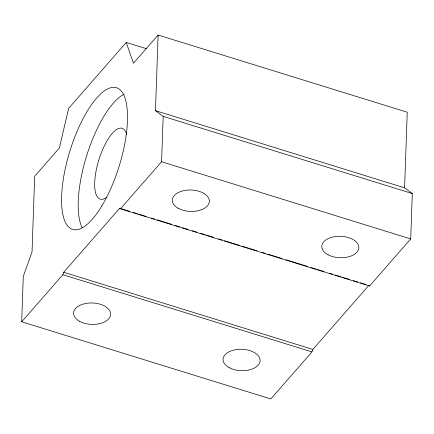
<?xml version="1.0" encoding="UTF-8"?>
<svg xmlns="http://www.w3.org/2000/svg" width="434" height="434" viewBox="0 0 434 434"><rect width="100%" height="100%" fill="white"/><g stroke="black" fill="none" stroke-linecap="round" stroke-linejoin="round"><path stroke-width="0.65" d="M404.602 187.841L407.238 112.216L158.112 35.04L155.47 110.665L404.602 187.841L412.3 193.548L410.716 238.922L369.573 285.99L368.802 285.42L312.849 349.435L311.97 351.887L270.827 398.96L21.7 321.784L23.284 276.409L32.04 251.872L34.682 176.253L59.366 148.01L68.653 108.348L126.256 42.451L146.312 48.662M21.7 321.784L62.843 274.711L63.717 272.259L119.675 208.244L120.446 208.814L161.589 161.746L163.173 116.372L155.47 110.665M158.112 35.04L133.428 63.283L126.256 42.451M163.173 116.372L412.3 193.548M161.589 161.746L410.716 238.922M119.675 208.244L129.381 211.249M133.265 212.454L137.795 213.859M139.086 214.26L146.204 216.463M151.379 218.069L154.618 219.067M157.206 219.87L171.441 224.28M175.325 225.485L179.855 226.89M182.443 227.687L188.264 229.494M192.148 230.698L196.678 232.098M200.562 233.302L205.087 234.707M206.383 235.103L213.501 237.311M218.676 238.917L221.915 239.915M224.503 240.718L240.035 245.53M242.622 246.333L248.443 248.134M249.74 248.536L256.857 250.743M262.033 252.344L265.266 253.347M267.859 254.15L282.095 258.561M285.973 259.76L290.503 261.165M291.8 261.566L307.332 266.378M311.211 267.577L315.74 268.982M317.037 269.384L324.155 271.586M329.33 273.192L332.563 274.196M335.151 274.999L340.978 276.8M342.274 277.201L349.392 279.409M353.271 280.608L357.8 282.013M360.388 282.816L366.215 284.617M120.446 208.814L369.573 285.99M63.717 272.259L312.849 349.435M62.843 274.711L311.97 351.887M106.791 197.161A37.085 12.884 -72.8 0 1 99.066 159.218A37.085 12.884 -72.8 0 1 126.685 134.453M82.265 227.958A74.149 25.763 -72.8 0 1 86.746 155.464A74.149 25.763 -72.8 0 1 124.184 94.124M229.326 367.75A18.543 10.714 2 0 0 259.749 362.52A18.543 10.714 2 0 0 235.651 349.695A18.543 10.714 2 0 0 229.326 367.75M79.851 321.442A18.543 10.714 2 0 0 110.269 316.218A18.543 10.714 2 0 0 86.171 303.388A18.543 10.714 2 0 0 79.851 321.442M328.071 254.785A18.543 10.714 2 0 0 358.489 249.555A18.543 10.714 2 0 0 334.392 236.725A18.543 10.714 2 0 0 328.071 254.785M178.596 208.477A18.543 10.714 2 0 0 209.014 203.248A18.543 10.714 2 0 0 184.917 190.423A18.543 10.714 2 0 0 178.596 208.477M101.833 205.955A74.171 25.774 -72.8 0 0 118.764 88.796A74.171 25.774 -72.8 0 0 63.049 180.994A74.171 25.774 -72.8 0 0 101.833 205.955"/></g></svg>
